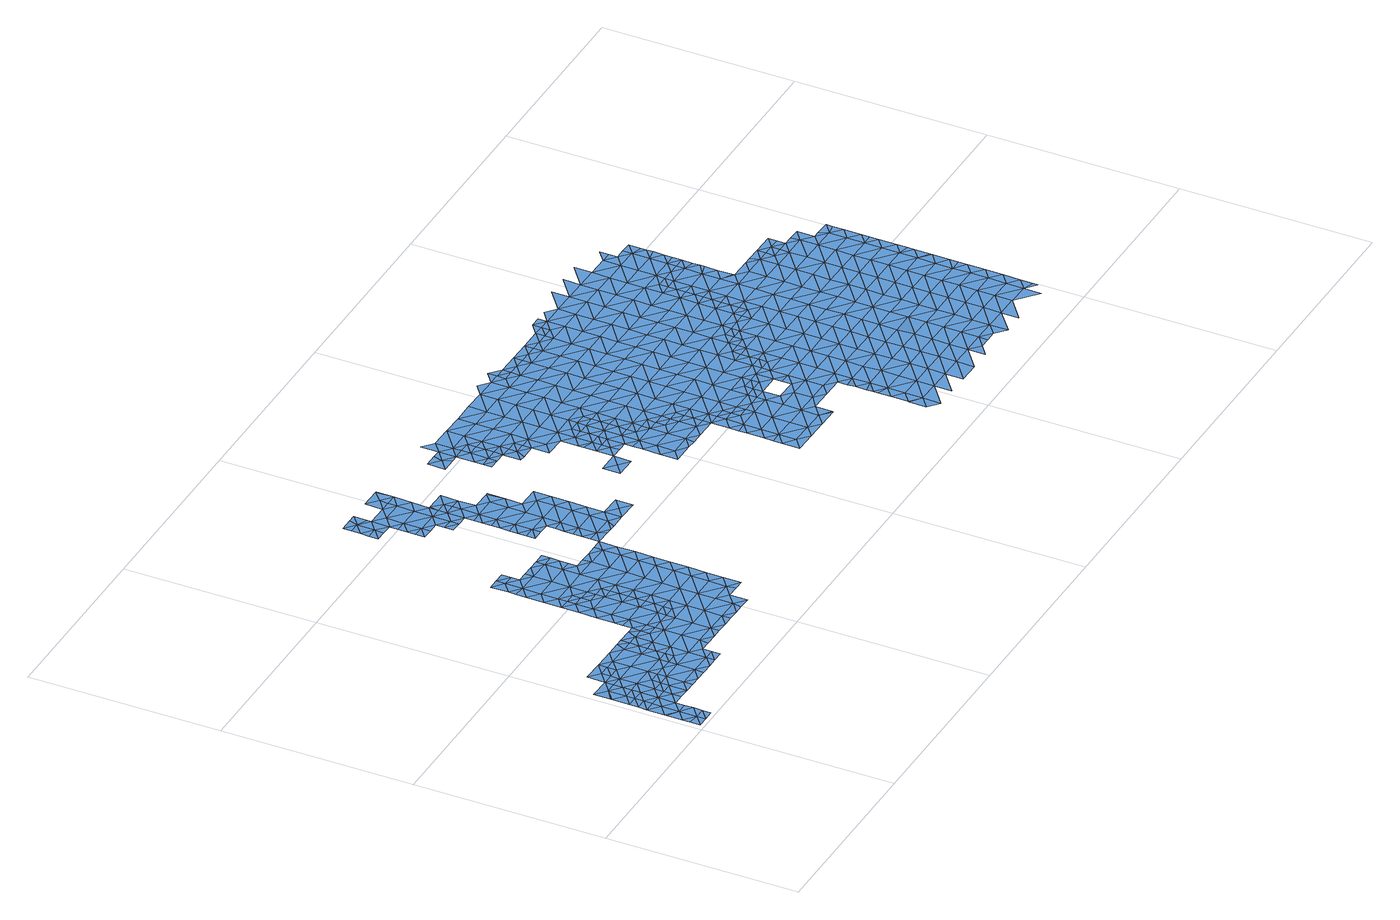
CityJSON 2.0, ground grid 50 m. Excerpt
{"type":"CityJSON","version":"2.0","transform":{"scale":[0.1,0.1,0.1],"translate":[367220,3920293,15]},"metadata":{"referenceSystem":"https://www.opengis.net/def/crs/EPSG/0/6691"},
"CityObjects":{
"waterbody1":{"type":"WaterBody","attributes":{"name":"9","class":"1140","function":"1","WaterBodyRiverFloodingRiskAttribute.description":"5","WaterBodyRiverFloodingRiskAttribute.rankOrg":"1","WaterBodyRiverFloodingRiskAttribute.adminType":"2","WaterBodyRiverFloodingRiskAttribute.scale":"L1"},"geometry":[{"type":"MultiSurface","lod":"1","boundaries":[[[0,1,2]],[[3,1,0]],[[4,2,5]],[[4,6,2]],[[6,7,2]],[[7,0,2]],[[8,0,7]],[[9,3,0]],[[9,0,8]],[[1,10,2]],[[10,5,2]],[[11,3,9]]]}]},
"waterbody2":{"type":"WaterBody","attributes":{"name":"9","class":"1140","function":"1","WaterBodyRiverFloodingRiskAttribute.description":"5","WaterBodyRiverFloodingRiskAttribute.rankOrg":"1","WaterBodyRiverFloodingRiskAttribute.adminType":"2","WaterBodyRiverFloodingRiskAttribute.scale":"L1"},"geometry":[{"type":"MultiSurface","lod":"1","boundaries":[[[12,13,14]],[[13,15,14]],[[14,15,16]],[[14,5,12]],[[16,5,14]],[[17,13,12]]]}]},
"waterbody3":{"type":"WaterBody","attributes":{"name":"9","class":"1140","function":"1","WaterBodyRiverFloodingRiskAttribute.description":"5","WaterBodyRiverFloodingRiskAttribute.rankOrg":"2","WaterBodyRiverFloodingRiskAttribute.adminType":"2","WaterBodyRiverFloodingRiskAttribute.scale":"L1"},"geometry":[{"type":"MultiSurface","lod":"1","boundaries":[[[18,9,8]],[[15,13,19]],[[17,12,20]],[[21,20,1]],[[22,21,11]],[[23,24,25]],[[26,27,19]],[[28,29,30]],[[31,30,29]],[[32,33,28]],[[28,30,32]],[[29,34,31]],[[34,21,22]],[[29,21,34]],[[20,21,29]],[[13,17,19]],[[26,19,17]],[[26,17,20]],[[26,20,29]],[[28,26,29]],[[28,27,26]],[[9,18,35]],[[36,35,18]],[[37,35,36]],[[37,38,35]],[[39,34,22]],[[40,33,32]],[[28,41,27]],[[41,42,27]],[[42,23,27]],[[27,23,25]],[[27,25,19]],[[43,19,25]],[[33,41,28]],[[19,43,15]],[[25,44,43]],[[44,25,24]],[[45,44,24]],[[39,46,47]],[[46,39,22]],[[46,22,38]],[[22,11,38]],[[38,11,35]],[[35,11,9]],[[3,11,21]],[[3,21,1]],[[10,1,20]],[[20,5,10]],[[12,5,20]]]}]},
"waterbody4":{"type":"WaterBody","attributes":{"name":"9","class":"1140","function":"1","WaterBodyRiverFloodingRiskAttribute.description":"5","WaterBodyRiverFloodingRiskAttribute.rankOrg":"1","WaterBodyRiverFloodingRiskAttribute.adminType":"2","WaterBodyRiverFloodingRiskAttribute.scale":"L1"},"geometry":[{"type":"MultiSurface","lod":"1","boundaries":[[[48,49,50]],[[51,52,45]],[[52,53,54]],[[55,56,57]],[[56,58,57]],[[59,58,56]],[[59,60,58]],[[57,58,61]],[[61,62,57]],[[61,63,62]],[[64,63,61]],[[64,65,63]],[[64,66,65]],[[67,66,64]],[[46,38,68]],[[31,39,69]],[[31,34,39]],[[30,31,69]],[[30,69,70]],[[71,70,69]],[[71,72,70]],[[71,73,72]],[[74,73,71]],[[75,76,77]],[[76,47,77]],[[76,69,47]],[[39,47,69]],[[77,47,68]],[[47,46,68]],[[78,77,68]],[[79,80,81]],[[80,82,81]],[[83,81,82]],[[81,83,84]],[[36,84,83]],[[83,38,37]],[[32,30,70]],[[76,71,69]],[[70,72,85]],[[72,73,86]],[[87,74,71]],[[76,87,71]],[[88,89,90]],[[89,88,91]],[[92,93,94]],[[95,96,86]],[[96,97,72]],[[85,72,97]],[[85,97,98]],[[99,85,98]],[[85,40,70]],[[70,40,32]],[[75,87,76]],[[33,40,100]],[[85,100,40]],[[100,85,99]],[[58,100,99]],[[101,100,58]],[[100,101,41]],[[42,41,101]],[[102,103,104]],[[105,106,107]],[[104,105,107]],[[108,109,92]],[[108,92,110]],[[110,92,111]],[[112,110,111]],[[113,112,111]],[[82,78,68]],[[79,81,89]],[[68,38,82]],[[83,82,38]],[[114,81,84]],[[37,36,83]],[[81,114,90]],[[89,81,90]],[[115,89,91]],[[116,79,89]],[[53,52,51]],[[117,118,119]],[[120,121,122]],[[123,120,124]],[[124,125,126]],[[125,127,126]],[[128,129,127]],[[128,130,129]],[[131,132,130]],[[131,133,132]],[[132,134,94]],[[130,132,129]],[[129,132,94]],[[129,94,135]],[[50,136,135]],[[115,116,89]],[[116,115,137]],[[122,119,120]],[[119,122,138]],[[119,138,117]],[[113,139,140]],[[109,48,93]],[[139,113,111]],[[141,142,143]],[[142,144,143]],[[145,146,142]],[[145,147,146]],[[146,147,148]],[[86,96,72]],[[149,123,150]],[[123,151,150]],[[123,124,151]],[[124,126,151]],[[126,135,151]],[[126,129,135]],[[127,129,126]],[[151,135,152]],[[136,152,135]],[[153,152,136]],[[153,154,152]],[[155,154,153]],[[154,156,152]],[[49,157,50]],[[51,24,23]],[[24,51,45]],[[101,51,23]],[[101,60,51]],[[60,53,51]],[[158,55,57]],[[62,158,57]],[[62,63,159]],[[61,99,64]],[[63,65,143]],[[160,65,66]],[[161,162,98]],[[64,98,162]],[[67,64,162]],[[64,99,98]],[[61,58,99]],[[101,58,60]],[[33,100,41]],[[42,101,23]],[[149,104,163]],[[104,149,105]],[[92,109,93]],[[111,92,164]],[[160,165,65]],[[165,143,65]],[[165,166,143]],[[141,143,166]],[[144,63,143]],[[144,142,146]],[[167,146,148]],[[168,169,150]],[[150,169,105]],[[105,169,170]],[[171,172,107]],[[173,107,172]],[[173,102,107]],[[62,102,173]],[[62,159,102]],[[159,174,102]],[[174,159,167]],[[146,167,159]],[[144,146,159]],[[159,63,144]],[[174,167,175]],[[148,175,167]],[[98,97,161]],[[175,176,174]],[[177,103,176]],[[177,163,103]],[[103,163,104]],[[149,150,105]],[[151,156,150]],[[151,152,156]],[[157,136,50]],[[150,156,168]],[[170,106,105]],[[106,171,107]],[[173,172,178]],[[102,104,107]],[[178,158,173]],[[62,173,158]],[[103,102,174]],[[174,176,103]],[[48,50,93]],[[93,50,135]],[[93,135,94]],[[92,94,134]],[[164,92,134]],[[179,164,134]],[[111,164,139]],[[180,179,134]],[[180,134,132]],[[133,180,132]],[[181,133,131]],[[182,127,125]],[[182,125,118]],[[119,118,125]],[[124,119,125]],[[119,124,120]],[[183,121,184]],[[120,184,121]],[[120,123,184]],[[123,149,184]],[[184,149,163]],[[183,184,163]],[[183,163,177]]]}]},
"waterbody5":{"type":"WaterBody","attributes":{"name":"9","class":"1140","function":"1","WaterBodyRiverFloodingRiskAttribute.description":"5","WaterBodyRiverFloodingRiskAttribute.rankOrg":"2","WaterBodyRiverFloodingRiskAttribute.adminType":"2","WaterBodyRiverFloodingRiskAttribute.scale":"L1"},"geometry":[{"type":"MultiSurface","lod":"1","boundaries":[[[185,186,187]],[[188,186,185]],[[186,188,189]],[[190,186,189]],[[186,190,54]],[[191,192,193]],[[188,192,189]],[[192,188,193]],[[193,188,194]],[[193,194,195]],[[193,195,155]],[[196,155,153]],[[186,197,187]],[[154,155,195]],[[156,154,195]],[[59,56,197]],[[158,178,55]],[[59,197,53]],[[187,56,55]],[[197,56,187]],[[197,54,53]],[[60,59,53]],[[170,169,194]],[[170,194,106]],[[157,153,136]],[[171,106,185]],[[171,185,172]],[[168,156,195]],[[193,155,196]],[[169,195,194]],[[188,185,194]],[[197,186,54]],[[194,185,106]],[[168,195,169]],[[157,49,196]],[[178,172,187]],[[55,178,187]],[[193,196,191]],[[49,191,196]],[[172,185,187]],[[153,157,196]]]}]},
"waterbody6":{"type":"WaterBody","attributes":{"name":"9","class":"1140","function":"1","WaterBodyRiverFloodingRiskAttribute.description":"5","WaterBodyRiverFloodingRiskAttribute.rankOrg":"1","WaterBodyRiverFloodingRiskAttribute.adminType":"2","WaterBodyRiverFloodingRiskAttribute.scale":"L1"},"geometry":[{"type":"MultiSurface","lod":"1","boundaries":[[[198,199,200]],[[201,202,203]],[[204,205,206]],[[205,207,206]],[[208,207,205]],[[209,204,206]],[[209,206,210]],[[210,206,211]],[[212,213,214]],[[215,216,217]],[[217,199,218]],[[217,218,219]],[[219,218,214]],[[213,219,214]],[[198,200,220]],[[221,222,223]],[[198,224,199]],[[225,218,224]],[[226,227,228]],[[226,229,227]],[[226,230,229]],[[230,226,212]],[[226,213,212]],[[212,214,231]],[[231,232,212]],[[233,234,235]],[[233,236,234]],[[234,236,229]],[[229,236,237]],[[237,236,238]],[[239,240,237]],[[236,233,238]],[[230,234,229]],[[237,238,239]],[[238,241,239]],[[241,242,239]],[[242,209,239]],[[239,209,240]],[[209,210,240]],[[243,240,210]],[[244,245,246]],[[247,248,219]],[[249,247,219]],[[250,246,245]],[[249,219,213]],[[226,228,213]],[[251,244,246]],[[252,253,228]],[[228,227,252]],[[227,229,237]],[[254,237,240]],[[255,256,257]],[[203,258,259]],[[260,243,261]],[[261,243,210]],[[261,210,211]],[[262,211,263]],[[206,207,257]],[[208,264,207]],[[265,262,263]],[[266,265,263]],[[256,266,263]],[[263,257,256]],[[206,257,263]],[[248,215,217]],[[218,199,224]],[[248,217,219]],[[218,225,214]],[[225,231,214]],[[232,230,212]],[[223,267,221]],[[268,258,223]],[[223,258,203]],[[211,206,263]],[[223,202,267]],[[223,203,202]],[[259,269,203]],[[270,269,264]],[[259,264,269]],[[271,264,208]],[[270,264,271]],[[207,264,259]],[[259,257,207]],[[258,257,259]],[[257,258,255]],[[254,272,237]],[[272,227,237]],[[227,272,273]],[[273,252,227]],[[253,251,228]],[[246,228,251]],[[228,246,213]],[[246,249,213]],[[250,249,246]],[[223,222,268]],[[274,267,202]],[[274,202,275]],[[275,202,276]],[[277,276,202]],[[202,201,277]],[[217,216,278]],[[217,278,199]],[[279,138,278]],[[280,278,138]],[[281,278,280]],[[281,200,278]],[[282,200,281]],[[200,282,220]],[[216,279,278]],[[278,200,199]]]}]},
"waterbody7":{"type":"WaterBody","attributes":{"name":"9","class":"1140","function":"1","WaterBodyRiverFloodingRiskAttribute.description":"5","WaterBodyRiverFloodingRiskAttribute.rankOrg":"2","WaterBodyRiverFloodingRiskAttribute.adminType":"2","WaterBodyRiverFloodingRiskAttribute.scale":"L1"},"geometry":[{"type":"MultiSurface","lod":"1","boundaries":[[[270,271,283]],[[283,271,284]],[[284,271,285]],[[269,283,286]],[[283,269,270]],[[286,283,284]]]}]},
"waterbody8":{"type":"WaterBody","attributes":{"name":"9","class":"1140","function":"1","WaterBodyRiverFloodingRiskAttribute.description":"5","WaterBodyRiverFloodingRiskAttribute.rankOrg":"2","WaterBodyRiverFloodingRiskAttribute.adminType":"2","WaterBodyRiverFloodingRiskAttribute.scale":"L1"},"geometry":[{"type":"MultiSurface","lod":"1","boundaries":[[[287,288,241]],[[289,204,288]],[[289,288,287]],[[242,241,288]],[[204,209,288]],[[242,288,209]],[[205,204,289]]]}]},
"waterbody9":{"type":"WaterBody","attributes":{"name":"9","class":"1140","function":"1","WaterBodyRiverFloodingRiskAttribute.description":"5","WaterBodyRiverFloodingRiskAttribute.rankOrg":"2","WaterBodyRiverFloodingRiskAttribute.adminType":"2","WaterBodyRiverFloodingRiskAttribute.scale":"L1"},"geometry":[{"type":"MultiSurface","lod":"1","boundaries":[[[198,220,290]],[[290,220,291]],[[198,290,292]],[[291,292,290]]]}]},
"waterbody10":{"type":"WaterBody","attributes":{"name":"9","class":"1140","function":"1","WaterBodyRiverFloodingRiskAttribute.description":"5","WaterBodyRiverFloodingRiskAttribute.rankOrg":"1","WaterBodyRiverFloodingRiskAttribute.adminType":"2","WaterBodyRiverFloodingRiskAttribute.scale":"L1"},"geometry":[{"type":"MultiSurface","lod":"1","boundaries":[[[293,294,295]],[[295,296,297]],[[295,297,298]],[[298,299,295]],[[293,295,299]],[[294,296,295]]]}]},
"waterbody11":{"type":"WaterBody","attributes":{"name":"9","class":"1140","function":"1","WaterBodyRiverFloodingRiskAttribute.description":"5","WaterBodyRiverFloodingRiskAttribute.rankOrg":"1","WaterBodyRiverFloodingRiskAttribute.adminType":"2","WaterBodyRiverFloodingRiskAttribute.scale":"L1"},"geometry":[{"type":"MultiSurface","lod":"1","boundaries":[[[300,301,302]],[[303,300,302]],[[304,302,305]],[[303,302,306]],[[306,302,307]],[[306,308,303]],[[304,294,307]],[[304,305,309]],[[301,305,302]],[[307,302,304]],[[309,310,304]],[[304,310,311]],[[311,294,304]]]}]},
"waterbody12":{"type":"WaterBody","attributes":{"name":"9","class":"1140","function":"1","WaterBodyRiverFloodingRiskAttribute.description":"5","WaterBodyRiverFloodingRiskAttribute.rankOrg":"2","WaterBodyRiverFloodingRiskAttribute.adminType":"2","WaterBodyRiverFloodingRiskAttribute.scale":"L1"},"geometry":[{"type":"MultiSurface","lod":"1","boundaries":[[[311,312,294]],[[296,294,312]],[[313,296,314]],[[296,312,314]],[[311,310,312]],[[301,300,315]],[[315,300,316]],[[305,301,315]],[[310,317,312]],[[309,318,310]],[[309,305,318]],[[305,315,318]],[[316,319,315]],[[320,321,322]],[[318,317,310]],[[314,312,323]],[[324,320,322]],[[315,325,318]],[[312,317,323]],[[326,327,319]],[[325,315,319]],[[327,321,320]],[[326,321,327]],[[328,329,330]],[[330,329,331]],[[325,319,327]],[[328,332,329]],[[317,318,333]],[[324,334,320]],[[331,335,324]],[[318,325,333]],[[331,329,335]],[[327,320,334]],[[332,336,329]],[[323,317,337]],[[317,333,337]],[[336,338,329]],[[329,338,335]],[[324,335,334]],[[332,339,336]],[[327,334,340]],[[325,327,341]],[[338,342,335]],[[323,337,343]],[[342,344,335]],[[335,344,334]],[[333,325,341]],[[327,340,341]],[[333,345,337]],[[344,346,334]],[[337,347,343]],[[333,341,345]],[[348,341,340]],[[349,346,344]],[[340,334,350]],[[337,345,347]],[[334,346,350]],[[351,352,353]],[[352,354,355]],[[355,353,352]],[[343,347,356]],[[349,357,346]],[[348,340,350]],[[358,359,360]],[[360,354,358]],[[345,341,361]],[[354,352,358]],[[351,362,352]],[[361,341,348]],[[357,363,346]],[[358,364,359]],[[346,363,350]],[[364,357,365]],[[365,359,364]],[[347,345,366]],[[367,368,369]],[[362,370,352]],[[364,363,357]],[[371,348,350]],[[345,361,366]],[[352,372,358]],[[356,347,373]],[[362,368,374]],[[368,367,374]],[[371,361,348]],[[374,370,362]],[[358,372,364]],[[347,366,373]],[[350,363,375]],[[367,376,374]],[[372,352,370]],[[371,350,375]],[[377,366,361]],[[378,379,380]],[[364,381,363]],[[380,382,378]],[[372,381,364]],[[382,383,378]],[[378,384,379]],[[385,373,366]],[[363,386,375]],[[377,361,371]],[[387,374,376]],[[388,379,384]],[[381,386,363]],[[377,385,366]],[[376,388,384]],[[383,389,378]],[[370,374,387]],[[390,372,370]],[[391,371,375]],[[387,376,384]],[[392,393,394]],[[395,384,378]],[[396,370,387]],[[372,390,381]],[[375,386,397]],[[398,373,399]],[[373,385,399]],[[389,393,400]],[[393,392,400]],[[378,389,401]],[[391,375,397]],[[377,371,391]],[[402,385,377]],[[370,396,390]],[[381,403,386]],[[389,400,401]],[[392,404,400]],[[395,378,401]],[[387,384,395]],[[385,405,399]],[[403,381,390]],[[386,406,397]],[[377,391,402]],[[405,407,399]],[[396,387,408]],[[404,409,400]],[[407,410,399]],[[400,409,401]],[[408,387,395]],[[385,411,405]],[[412,390,396]],[[406,386,403]],[[413,391,397]],[[385,402,411]],[[414,395,401]],[[415,403,390]],[[396,408,416]],[[397,406,417]],[[418,405,411]],[[409,404,419]],[[412,396,416]],[[412,415,390]],[[415,406,403]],[[413,397,417]],[[420,401,409]],[[402,391,413]],[[395,421,408]],[[422,418,411]],[[419,423,409]],[[424,417,406]],[[401,420,414]],[[411,402,425]],[[402,413,425]],[[423,419,426]],[[423,427,409]],[[421,395,414]],[[416,408,421]],[[420,409,427]],[[411,428,422]],[[424,406,415]],[[428,411,425]],[[421,429,416]],[[424,430,417]],[[412,416,429]],[[431,415,412]],[[413,432,425]],[[413,417,432]],[[433,422,428]],[[414,420,434]],[[420,427,434]],[[435,431,412]],[[431,424,415]],[[435,412,429]],[[436,434,427]],[[417,430,432]],[[434,437,414]],[[425,438,428]],[[414,439,421]],[[440,430,424]],[[433,428,441]],[[438,425,432]],[[436,442,434]],[[439,414,437]],[[429,421,439]],[[428,443,441]],[[440,424,431]],[[443,428,438]],[[440,444,430]],[[435,429,445]],[[442,446,434]],[[434,446,437]],[[445,429,439]],[[447,431,435]],[[432,430,448]],[[449,441,443]],[[447,440,431]],[[438,432,448]],[[450,435,445]],[[430,444,448]],[[438,451,443]],[[437,452,439]],[[448,451,438]],[[446,442,453]],[[447,435,450]],[[454,444,440]],[[455,437,446]],[[456,445,439]],[[449,443,457]],[[452,437,455]],[[453,458,446]],[[459,458,453]],[[454,440,447]],[[460,443,451]],[[457,443,460]],[[454,461,444]],[[458,462,446]],[[456,439,452]],[[450,445,456]],[[463,451,448]],[[455,446,462]],[[464,447,450]],[[462,465,455]],[[448,444,463]],[[466,457,460]],[[465,467,455]],[[452,455,467]],[[468,450,456]],[[444,461,463]],[[451,469,460]],[[460,470,466]],[[464,450,468]],[[454,447,464]],[[471,461,454]],[[472,456,452]],[[473,451,463]],[[469,470,460]],[[452,467,474]],[[469,451,473]],[[471,454,464]],[[475,474,467]],[[471,476,461]],[[461,477,463]],[[472,452,474]],[[468,456,472]],[[478,464,468]],[[463,477,473]],[[469,479,470]],[[480,470,479]],[[475,481,474]],[[482,478,468]],[[478,471,464]],[[483,480,479]],[[482,468,472]],[[461,476,477]],[[484,469,473]],[[481,485,474]],[[477,486,473]],[[487,483,479]],[[485,488,474]],[[474,488,472]],[[489,476,471]],[[486,484,473]],[[484,479,469]],[[488,490,472]],[[472,490,482]],[[489,471,478]],[[489,491,476]],[[492,493,479]],[[476,494,477]],[[495,478,482]],[[492,479,484]],[[490,488,496]],[[486,477,494]],[[497,482,490]],[[478,495,489]],[[476,491,494]],[[498,484,486]],[[496,499,490]],[[500,491,489]],[[482,497,495]],[[486,494,501]],[[492,484,498]],[[500,489,495]],[[502,494,491]],[[486,501,498]],[[500,503,491]],[[498,504,492]],[[505,506,490]],[[490,499,505]],[[502,501,494]],[[497,490,506]],[[499,507,505]],[[506,508,497]],[[502,491,503]],[[509,492,504]],[[510,498,501]],[[495,497,508]],[[507,511,505]],[[508,512,495]],[[513,501,502]],[[500,495,512]],[[514,506,505]],[[515,514,505]],[[515,505,511]],[[503,500,512]],[[510,501,513]],[[504,498,510]],[[503,516,502]],[[517,518,506]],[[517,506,514]],[[519,516,503]],[[508,506,518]],[[519,503,512]],[[502,516,513]],[[520,512,508]],[[504,510,521]],[[522,520,508]],[[522,508,518]],[[523,504,521]],[[524,510,513]],[[516,525,513]],[[526,527,512]],[[512,527,519]],[[526,512,520]],[[525,524,513]],[[528,529,519]],[[528,519,527]],[[521,510,524]],[[516,519,529]],[[530,521,524]],[[525,516,531]],[[532,521,530]],[[516,529,531]],[[531,529,533]],[[524,534,530]],[[525,531,535]],[[524,525,534]],[[533,536,531]],[[525,535,534]],[[534,537,530]],[[531,538,535]],[[531,536,539]],[[539,536,540]],[[534,541,537]],[[531,539,538]],[[534,535,542]],[[543,544,537]],[[542,535,538]],[[534,542,541]],[[537,541,543]],[[539,540,545]],[[545,546,539]],[[539,547,538]],[[547,539,546]],[[548,541,542]],[[547,549,538]],[[542,538,550]],[[538,549,550]],[[542,551,548]],[[552,551,542]],[[552,542,550]]]}]},
"waterbody13":{"type":"WaterBody","attributes":{"name":"9","class":"1140","function":"1","WaterBodyRiverFloodingRiskAttribute.description":"5","WaterBodyRiverFloodingRiskAttribute.rankOrg":"1","WaterBodyRiverFloodingRiskAttribute.adminType":"2","WaterBodyRiverFloodingRiskAttribute.scale":"L1"},"geometry":[{"type":"MultiSurface","lod":"1","boundaries":[[[553,554,555]],[[554,556,555]],[[556,554,557]],[[553,557,554]]]}]},
"waterbody14":{"type":"WaterBody","attributes":{"name":"9","class":"1140","function":"1","WaterBodyRiverFloodingRiskAttribute.description":"5","WaterBodyRiverFloodingRiskAttribute.rankOrg":"1","WaterBodyRiverFloodingRiskAttribute.adminType":"2","WaterBodyRiverFloodingRiskAttribute.scale":"L1"},"geometry":[{"type":"MultiSurface","lod":"1","boundaries":[[[558,559,560]],[[558,321,559]],[[321,326,559]],[[300,560,559]],[[326,319,559]],[[559,319,316]],[[316,300,559]]]}]},
"waterbody15":{"type":"WaterBody","attributes":{"name":"9","class":"1140","function":"1","WaterBodyRiverFloodingRiskAttribute.description":"5","WaterBodyRiverFloodingRiskAttribute.rankOrg":"1","WaterBodyRiverFloodingRiskAttribute.adminType":"2","WaterBodyRiverFloodingRiskAttribute.scale":"L1"},"geometry":[{"type":"MultiSurface","lod":"1","boundaries":[[[561,354,360]],[[360,359,561]],[[359,365,562]],[[365,349,562]],[[365,357,349]],[[349,342,562]],[[342,349,344]],[[342,338,562]],[[561,562,338]],[[336,561,338]],[[336,339,561]],[[359,562,561]],[[339,563,561]],[[564,563,339]],[[565,566,564]],[[380,379,567]],[[379,568,567]],[[569,567,568]],[[556,570,571]],[[556,571,328]],[[332,328,571]],[[379,388,568]],[[571,570,564]],[[565,572,566]],[[573,574,572]],[[368,362,575]],[[388,367,568]],[[574,573,576]],[[577,574,576]],[[569,574,577]],[[574,569,566]],[[569,575,566]],[[369,575,569]],[[367,369,568]],[[332,571,339]],[[376,367,388]],[[380,567,382]],[[382,567,578]],[[578,567,577]],[[579,578,577]],[[576,580,577]],[[354,561,563]],[[351,575,362]],[[351,353,575]],[[568,369,569]],[[353,566,575]],[[563,566,353]],[[567,569,577]],[[572,574,566]],[[564,566,563]],[[571,564,339]],[[353,355,563]],[[355,354,563]],[[573,581,576]],[[581,580,576]],[[579,577,580]],[[369,368,575]]]}]},
"waterbody16":{"type":"WaterBody","attributes":{"name":"9","class":"1140","function":"1","WaterBodyRiverFloodingRiskAttribute.description":"5","WaterBodyRiverFloodingRiskAttribute.rankOrg":"1","WaterBodyRiverFloodingRiskAttribute.adminType":"2","WaterBodyRiverFloodingRiskAttribute.scale":"L1"},"geometry":[{"type":"MultiSurface","lod":"1","boundaries":[[[582,583,584]],[[582,585,586]],[[583,587,584]],[[582,584,585]],[[588,586,585]],[[588,589,590]],[[588,585,589]],[[587,591,584]],[[592,593,594]],[[592,590,593]],[[590,589,593]],[[585,584,591]],[[594,595,382]],[[585,596,589]],[[594,593,595]],[[587,597,591]],[[585,591,598]],[[589,599,593]],[[383,382,595]],[[394,595,593]],[[585,598,596]],[[599,394,593]],[[393,383,595]],[[599,589,596]],[[595,394,393]],[[383,393,389]],[[591,597,600]],[[598,601,596]],[[598,591,601]],[[392,394,599]],[[601,591,600]],[[601,602,596]],[[596,603,599]],[[599,404,392]],[[600,597,604]],[[605,600,604]],[[600,606,601]],[[596,602,603]],[[600,605,606]],[[404,599,603]],[[606,607,601]],[[419,404,603]],[[602,608,603]],[[602,601,609]],[[426,419,603]],[[608,426,603]],[[602,609,608]],[[601,607,609]],[[606,610,607]],[[609,611,608]],[[612,613,614]],[[615,612,614]],[[613,612,616]],[[423,426,617]],[[618,617,426]],[[612,619,616]],[[607,610,620]],[[427,423,436]],[[616,619,621]],[[436,423,617]],[[609,607,622]],[[622,607,620]],[[609,622,611]],[[619,623,621]],[[621,623,624]],[[610,625,620]],[[617,442,436]],[[626,624,623]],[[626,627,628]],[[623,627,626]],[[611,629,630]],[[442,617,618]],[[612,615,631]],[[612,632,619]],[[628,627,633]],[[630,629,618]],[[632,623,619]],[[611,622,629]],[[633,634,635]],[[636,618,629]],[[625,635,634]],[[633,627,634]],[[442,618,636]],[[632,612,631]],[[622,620,637]],[[620,625,637]],[[632,638,623]],[[623,639,627]],[[622,640,629]],[[453,442,636]],[[637,625,634]],[[641,631,642]],[[627,643,634]],[[622,637,644]],[[639,623,638]],[[639,643,627]],[[636,629,640]],[[645,632,631]],[[453,636,459]],[[622,644,640]],[[646,459,636]],[[634,647,637]],[[640,646,636]],[[641,645,631]],[[643,647,634]],[[648,638,632]],[[637,649,644]],[[645,648,632]],[[648,639,638]],[[647,649,637]],[[646,650,459]],[[644,651,640]],[[458,459,650]],[[462,458,650]],[[650,652,462]],[[648,653,639]],[[639,654,643]],[[652,467,465]],[[640,655,646]],[[465,462,652]],[[643,654,647]],[[644,649,651]],[[641,656,657]],[[646,655,650]],[[641,658,645]],[[475,467,652]],[[656,659,657]],[[639,653,654]],[[640,651,655]],[[645,660,648]],[[654,661,647]],[[655,662,650]],[[650,663,652]],[[652,481,475]],[[641,657,658]],[[648,664,653]],[[649,647,665]],[[663,481,652]],[[651,649,665]],[[666,657,659]],[[645,658,660]],[[647,661,665]],[[650,662,663]],[[667,668,651]],[[668,662,655]],[[648,660,664]],[[663,669,481]],[[654,653,670]],[[651,665,667]],[[655,651,668]],[[485,481,669]],[[485,496,488]],[[666,671,657]],[[653,664,670]],[[658,657,671]],[[661,654,672]],[[496,485,669]],[[662,673,663]],[[671,674,658]],[[654,670,672]],[[675,662,668]],[[660,658,674]],[[665,661,676]],[[677,678,666]],[[674,679,660]],[[673,662,675]],[[669,663,673]],[[661,672,676]],[[496,669,499]],[[664,660,679]],[[664,680,670]],[[667,665,681]],[[678,682,666]],[[681,665,676]],[[669,683,499]],[[666,684,671]],[[670,685,672]],[[668,667,686]],[[669,673,683]],[[680,664,679]],[[686,667,681]],[[687,682,678]],[[671,688,674]],[[672,689,676]],[[675,668,690]],[[675,691,673]],[[507,499,683]],[[685,670,680]],[[666,682,684]],[[668,686,690]],[[674,692,679]],[[676,693,681]],[[673,694,683]],[[511,507,683]],[[687,695,682]],[[689,672,685]],[[671,684,688]],[[675,690,691]],[[679,696,680]],[[695,697,682]],[[693,676,689]],[[686,681,693]],[[682,697,684]],[[694,673,691]],[[674,688,692]],[[680,696,685]],[[511,683,694]],[[693,698,686]],[[686,699,690]],[[699,691,690]],[[684,700,688]],[[679,692,696]],[[701,514,515]],[[695,702,697]],[[701,511,694]],[[515,511,701]],[[699,686,698]],[[688,703,692]],[[689,704,693]],[[684,697,700]],[[705,694,691]],[[685,696,706]],[[689,685,704]],[[707,514,701]],[[517,514,707]],[[708,697,702]],[[518,517,707]],[[709,705,691]],[[692,710,696]],[[685,706,704]],[[693,711,698]],[[688,700,703]],[[694,705,701]],[[691,699,709]],[[712,520,522]],[[712,518,707]],[[522,518,712]],[[696,713,706]],[[698,714,699]],[[692,703,710]],[[693,704,711]],[[701,715,707]],[[526,716,527]],[[708,717,697]],[[716,520,712]],[[526,520,716]],[[706,718,704]],[[700,697,717]],[[699,719,709]],[[720,701,705]],[[696,710,713]],[[698,711,714]],[[714,719,699]],[[717,721,700]],[[722,527,716]],[[528,527,722]],[[723,705,709]],[[715,701,720]],[[712,707,715]],[[703,700,721]],[[529,528,533]],[[706,713,718]],[[719,723,709]],[[533,528,722]],[[712,724,716]],[[721,725,703]],[[726,720,705]],[[727,728,708]],[[710,703,725]],[[704,718,729]],[[711,704,730]],[[716,724,722]],[[712,715,731]],[[725,732,710]],[[724,712,731]],[[704,729,730]],[[714,733,719]],[[708,734,717]],[[726,705,723]],[[713,710,732]],[[533,722,536]],[[720,735,715]],[[714,711,733]],[[726,735,720]],[[728,734,708]],[[732,736,713]],[[711,730,733]],[[717,737,721]],[[718,713,736]],[[731,715,738]],[[536,722,739]],[[722,724,739]],[[734,737,717]],[[740,724,731]],[[736,741,718]],[[742,740,731]],[[742,731,738]],[[721,743,725]],[[729,718,741]],[[719,733,744]],[[738,715,745]],[[723,719,746]],[[715,735,745]],[[540,536,739]],[[737,743,721]],[[741,747,729]],[[724,748,739]],[[749,724,740]],[[719,744,746]],[[725,750,732]],[[730,729,747]],[[726,723,751]],[[545,540,739]],[[752,734,728]],[[724,749,748]],[[748,753,739]],[[743,750,725]],[[747,754,730]],[[751,723,746]],[[755,738,745]],[[732,756,736]],[[733,730,754]],[[545,739,753]],[[735,726,757]],[[758,737,734]],[[750,756,732]],[[754,759,733]],[[728,760,752]],[[726,751,757]],[[736,761,741]],[[744,733,759]],[[745,735,762]],[[763,743,737]],[[756,761,736]],[[759,764,744]],[[745,762,755]],[[734,752,758]],[[735,757,762]],[[741,765,747]],[[746,744,764]],[[766,750,743]],[[761,765,741]],[[763,737,758]],[[751,746,764]],[[762,767,755]],[[763,766,743]],[[768,758,752]],[[747,769,754]],[[770,768,752]],[[770,752,771]],[[772,762,757]],[[773,756,750]],[[765,769,747]],[[766,773,750]],[[774,763,758]],[[775,767,762]],[[776,772,757]],[[754,777,759]],[[768,774,758]],[[751,764,778]],[[757,751,776]],[[772,779,762]],[[780,761,756]],[[769,777,754]],[[779,775,762]],[[751,778,776]],[[773,780,756]],[[781,766,763]],[[759,782,764]],[[781,763,774]],[[780,783,761]],[[784,773,766]],[[764,785,778]],[[781,784,766]],[[786,772,776]],[[765,761,783]],[[782,759,777]],[[783,787,765]],[[778,788,776]],[[789,786,776]],[[790,791,773]],[[790,773,784]],[[769,765,787]],[[785,764,782]],[[780,773,791]],[[787,792,769]],[[793,783,780]],[[791,793,780]],[[777,769,792]],[[794,782,777]],[[776,788,789]],[[778,785,788]],[[795,787,783]],[[796,783,793]],[[795,783,796]],[[782,797,785]],[[777,792,794]],[[794,797,782]],[[798,789,788]],[[799,792,787]],[[800,787,795]],[[785,801,788]],[[799,787,800]],[[797,802,785]],[[799,803,792]],[[801,804,788]],[[785,802,801]],[[798,788,804]],[[794,792,803]],[[805,794,803]],[[797,794,806]],[[801,802,807]],[[806,794,805]],[[802,797,808]],[[809,807,802]],[[797,806,808]],[[810,809,802]],[[810,802,808]]]}]},
"waterbody17":{"type":"WaterBody","attributes":{"name":"9","class":"1140","function":"1","WaterBodyRiverFloodingRiskAttribute.description":"5","WaterBodyRiverFloodingRiskAttribute.rankOrg":"1","WaterBodyRiverFloodingRiskAttribute.adminType":"2","WaterBodyRiverFloodingRiskAttribute.scale":"L1"},"geometry":[{"type":"MultiSurface","lod":"1","boundaries":[[[405,418,407]],[[410,407,811]],[[407,418,811]],[[418,422,811]],[[812,811,422]],[[422,433,812]],[[433,441,812]],[[812,441,813]],[[441,449,813]],[[449,457,813]],[[813,457,814]],[[814,457,466]],[[466,480,814]],[[470,480,466]],[[480,483,814]]]}]},
"waterbody18":{"type":"WaterBody","attributes":{"name":"9","class":"1140","function":"1","WaterBodyRiverFloodingRiskAttribute.description":"5","WaterBodyRiverFloodingRiskAttribute.rankOrg":"2","WaterBodyRiverFloodingRiskAttribute.adminType":"2","WaterBodyRiverFloodingRiskAttribute.scale":"L1"},"geometry":[{"type":"MultiSurface","lod":"1","boundaries":[[[815,779,772]],[[786,815,772]],[[786,789,815]],[[816,775,815]],[[779,815,775]],[[789,817,815]],[[817,816,815]]]}]}
},
"vertices":[
[39,215,11],[67,238,11],[39,261,11],[67,214,11],[11,285,11],[68,284,11],[11,242,11],[11,238,11],[10,192,11],[38,192,11],[68,261,11],[67,191,11],
[97,283,11],[125,306,11],[97,307,11],[126,329,11],[69,330,11],[125,283,11],
[10,169,11],[154,306,11],[96,260,11],[96,214,11],[95,168,11],[238,281,11],[239,304,11],[210,305,11],[153,259,11],[210,259,11],[209,212,11],[152,213,11],[180,190,11],[152,190,11],[209,189,11],[237,212,11],[124,191,11],[38,169,11],[9,146,11],[38,146,11],[66,145,11],[123,167,11],[237,189,11],[238,235,11],[238,258,11],[182,328,11],[220,328,11],[239,328,11],[94,145,11],[123,144,11],
[299,558,12],[299,512,12],[327,534,12],[267,304,11],[280,327,11],[296,304,11],[296,327,12],[380,279,11],[352,280,11],[380,256,11],[323,257,11],[324,280,11],[295,280,11],[379,210,11],[437,255,11],[436,209,11],[379,164,11],[435,163,11],[407,140,11],[378,141,11],[94,122,11],[152,167,11],[208,166,11],[208,120,11],[264,119,11],[236,96,11],[207,97,11],[151,98,11],[151,121,11],[122,98,11],[94,99,11],[65,53,11],[65,76,11],[37,76,11],[65,99,11],[37,122,11],[9,100,11],[265,165,11],[264,96,11],[179,97,11],[8,34,11],[36,30,11],[8,54,11],[7,7,11],[329,627,12],[328,580,12],[385,580,12],[292,96,11],[293,119,11],[293,142,11],[322,164,11],[323,211,11],[266,212,11],[266,258,11],[494,301,11],[552,346,12],[495,347,12],[439,394,12],[410,371,12],[438,348,12],[300,630,12],[300,604,12],[301,650,12],[329,673,12],[301,696,12],[330,696,12],[9,95,11],[36,7,11],[64,30,11],[555,554,12],[526,554,12],[554,531,12],[554,485,12],[582,461,12],[582,507,12],[496,439,12],[497,485,12],[498,532,12],[441,533,12],[470,555,12],[470,578,12],[441,579,12],[470,601,12],[471,625,12],[442,625,12],[442,648,12],[385,626,12],[384,533,12],[355,511,12],[64,7,11],[583,554,12],[358,672,12],[358,696,12],[520,138,11],[521,185,11],[492,162,11],[493,208,11],[554,184,11],[549,207,11],[578,184,11],[578,230,11],[495,393,12],[439,440,12],[440,486,12],[383,487,12],[355,488,12],[383,464,12],[355,464,12],[411,464,12],[327,511,12],[409,279,11],[493,254,11],[436,140,11],[321,141,11],[350,141,11],[552,392,12],[357,649,12],[463,139,11],[487,139,11],[550,254,11],[411,441,12],[411,417,12],[410,394,12],[410,348,12],[409,325,12],[437,301,11],[551,300,11],[579,276,11],[580,322,12],[580,369,12],[409,302,11],[386,649,12],[414,648,12],[471,648,12],[498,555,12],[581,415,12],[553,438,12],
[381,349,12],[325,349,12],[381,302,11],[325,396,12],[297,373,12],[296,351,12],[298,465,12],[297,419,12],[326,442,12],[382,395,12],[383,441,12],[327,488,12],[324,303,11],
[697,598,12],[669,622,12],[668,575,12],[420,1076,13],[392,1088,13],[420,1064,13],[532,947,12],[532,970,12],[504,948,12],[504,994,12],[533,1017,12],[532,924,12],[503,901,12],[475,925,12],[671,760,12],[614,715,12],[671,714,12],[584,623,12],[584,600,12],[612,622,12],[670,668,12],[613,669,12],[696,552,12],[363,1042,13],[363,1019,12],[392,1042,13],[698,644,12],[699,691,12],[614,761,12],[558,808,12],[558,762,12],[615,807,12],[643,784,12],[699,737,12],[700,783,12],[641,876,12],[644,830,12],[645,876,12],[616,854,12],[559,854,12],[588,877,12],[560,901,12],[531,878,12],[588,923,12],[560,924,12],[503,878,12],[529,716,12],[528,693,12],[557,716,12],[585,669,12],[584,646,12],[585,692,12],[557,693,12],[529,739,12],[530,785,12],[529,762,12],[531,855,12],[419,995,12],[419,972,12],[448,995,12],[420,1018,12],[448,1041,13],[474,879,12],[475,902,12],[447,925,12],[447,948,12],[505,1040,13],[418,926,12],[419,949,12],[364,1065,13],[391,1019,12],[477,1064,13],[505,1063,13],[534,1063,13],[530,832,12],[530,809,12],[364,1088,13],[364,1111,13],[400,1111,13],[421,1111,13],[612,576,12],[583,577,12],[622,553,12],[640,553,12],[654,552,12],
[506,1086,13],[532,1109,13],[534,1109,13],[478,1110,13],
[589,969,12],[560,947,12],[536,970,12],
[725,575,12],[753,551,12],[754,597,12],
[741,1013,3],[760,1013,3],[732,1037,3],[761,1059,3],[739,1060,3],[704,1060,3],[703,1014,3],
[815,920,3],[816,943,4],[787,943,4],[786,920,4],[788,990,4],[816,966,4],[759,943,4],[759,967,4],[759,921,4],[816,989,4],[817,1012,4],[788,1013,4],
[789,1036,3],[761,1106,3],[789,1082,3],[844,943,3],[844,919,3],[846,1035,3],[845,989,3],[872,919,3],[900,849,3],[872,873,3],[871,827,3],[846,1081,3],[928,826,3],[901,942,3],[872,896,3],[900,896,3],[926,733,3],[955,756,3],[927,765,3],[927,780,3],[955,733,3],[902,988,3],[956,848,3],[956,802,3],[983,756,3],[902,1034,3],[984,779,3],[983,733,3],[957,895,3],[958,941,3],[984,802,3],[903,1080,3],[984,825,3],[958,987,3],[1013,848,3],[959,1033,3],[1014,940,3],[1013,825,3],[1014,894,3],[1067,685,3],[1068,708,3],[1039,685,3],[1040,732,3],[1039,709,3],[960,1080,3],[1041,824,3],[1068,754,3],[1040,778,3],[1040,755,3],[1015,986,3],[1096,685,3],[1070,847,3],[1069,801,3],[1041,801,3],[1016,1033,3],[1123,638,3],[1095,662,3],[1095,638,3],[1124,707,3],[1071,939,3],[1125,754,3],[1016,1079,3],[1124,661,3],[1070,893,3],[1152,638,3],[1072,985,3],[1179,568,3],[1151,591,3],[1151,568,3],[1126,800,3],[1150,545,3],[1179,545,3],[1180,614,3],[1073,1032,3],[1127,846,3],[1181,660,3],[1151,614,3],[1207,544,3],[1182,753,3],[1128,938,3],[1235,498,3],[1207,521,3],[1207,498,3],[1237,613,3],[1181,706,3],[1127,892,3],[1045,1101,3],[1073,1078,3],[1235,521,3],[1236,567,3],[1129,985,3],[1183,799,3],[1263,497,3],[1101,1054,3],[1183,845,3],[1102,1077,3],[1237,659,3],[1292,520,3],[1102,1101,3],[1129,1031,3],[1239,752,3],[1185,938,3],[1293,612,3],[1239,798,3],[1238,706,3],[1184,891,3],[1130,1054,3],[1292,497,3],[1293,566,3],[1294,659,3],[1158,1054,3],[1320,520,3],[1240,844,3],[1185,984,3],[1320,496,3],[1321,543,3],[1186,1030,3],[1295,705,3],[1241,891,3],[1296,797,3],[1241,937,3],[1186,1053,3],[1349,565,3],[1295,751,3],[1349,542,3],[1350,612,3],[1242,983,3],[1351,658,3],[1297,843,3],[1215,1053,3],[1377,542,3],[1243,1029,3],[1297,890,3],[1351,704,3],[1406,564,3],[1353,796,3],[1298,936,3],[1243,1052,3],[1352,750,3],[1299,982,3],[1408,657,3],[1406,541,3],[1354,843,3],[1407,611,3],[1408,703,3],[1271,1052,3],[1435,564,3],[1434,541,3],[1300,1028,3],[1354,889,3],[1435,587,3],[1355,935,3],[1410,796,3],[1435,610,3],[1300,1051,3],[1436,633,3],[1409,749,3],[1356,1027,3],[1328,1051,3],[1410,842,3],[1465,702,3],[1356,981,3],[1464,656,3],[1464,633,3],[1411,888,3],[1412,934,3],[1466,795,3],[1357,1074,3],[1329,1074,3],[1492,633,3],[1466,749,3],[1329,1097,3],[1413,1027,3],[1493,656,3],[1412,980,3],[1357,1097,3],[1493,679,3],[1467,841,3],[1522,701,3],[1468,887,3],[1414,1073,3],[1386,1096,3],[1468,933,3],[1523,794,3],[1521,678,3],[1522,748,3],[1470,1026,3],[1550,678,3],[1524,840,3],[1469,980,3],[1525,933,3],[1524,886,3],[1470,1072,3],[1578,701,3],[1579,747,3],[1578,678,3],[1580,793,3],[1471,1118,3],[1526,1025,3],[1606,677,3],[1581,839,3],[1526,979,3],[1607,723,3],[1607,700,3],[1582,932,3],[1608,746,3],[1608,770,3],[1581,885,3],[1609,816,3],[1527,1071,3],[1608,793,3],[1528,1117,3],[1583,1024,3],[1583,978,3],[1609,839,3],[1609,862,3],[1610,885,3],[1610,908,3],[1584,1070,3],[1639,931,3],[1585,1117,3],[1638,908,3],[1640,1023,3],[1639,977,3],[1667,907,3],[1641,1069,3],[1696,976,3],[1695,930,3],[1695,907,3],[1669,1046,3],[1697,1022,3],[1669,1069,3],[1669,1092,3],[1723,906,3],[1724,930,3],[1724,953,3],[1697,1046,3],[1725,981,3],[1725,999,3],[1725,1045,3],[1725,1013,3],
[868,642,3],[897,664,3],[869,688,3],[926,687,3],[925,641,3],
[831,873,3],[843,896,3],[815,874,3],
[1012,755,3],[1012,801,3],[1011,709,3],[982,686,3],[982,665,3],[1010,663,3],[1122,569,3],[1123,615,3],[1066,616,3],[957,687,3],[954,710,3],[982,640,3],[981,594,3],[1010,617,3],[1067,662,3],[1009,570,3],[1066,570,3],[1094,546,3],[1062,546,3],[1037,547,3],[980,548,3],
[1148,360,3],[1147,314,3],[1176,337,3],[1176,383,3],[1148,382,3],[1204,313,3],[1148,407,3],[1177,429,3],[1149,453,3],[1233,336,3],[1149,473,3],[1178,475,3],[1150,499,3],[1179,522,3],[1234,428,3],[1261,312,3],[1233,382,3],[1235,475,3],[1289,335,3],[1290,381,4],[1291,428,4],[1291,474,3],[1317,312,3],[1317,314,3],[1318,358,4],[1347,380,4],[1319,450,4],[1347,427,4],[1375,357,4],[1376,449,4],[1457,148,6],[1429,170,6],[1428,125,6],[1456,101,6],[1429,171,6],[1349,519,3],[1377,496,3],[1457,194,6],[1403,380,4],[1429,217,6],[1404,426,4],[1458,240,6],[1430,251,6],[1431,356,4],[1430,264,6],[1459,286,6],[1430,281,5],[1405,472,3],[1376,473,4],[1514,147,6],[1514,193,6],[1431,310,5],[1460,333,4],[1431,330,4],[1405,518,3],[1460,379,4],[1515,239,6],[1516,286,6],[1462,471,4],[1570,146,6],[1513,101,6],[1516,332,4],[1461,425,4],[1571,192,6],[1462,517,4],[1517,378,4],[1572,238,6],[1518,424,4],[1463,564,3],[1518,470,4],[1464,610,3],[1572,285,6],[1573,331,4],[1519,517,4],[1570,100,6],[1627,145,6],[1628,191,6],[1626,99,6],[1628,238,6],[1574,377,4],[1520,563,3],[1520,609,3],[1629,284,6],[1574,423,4],[1684,144,6],[1575,470,4],[1576,516,4],[1521,655,3],[1630,330,4],[1684,191,6],[1630,376,4],[1577,608,3],[1685,237,6],[1576,562,3],[1631,422,4],[1683,98,6],[1712,121,6],[1686,283,6],[1686,329,4],[1632,469,4],[1741,144,6],[1578,654,3],[1741,190,6],[1687,375,4],[1632,515,4],[1740,120,6],[1742,236,6],[1688,422,4],[1633,561,3],[1634,607,3],[1743,282,6],[1689,468,4],[1635,654,3],[1769,120,6],[1743,328,5],[1797,143,6],[1689,514,4],[1690,560,3],[1798,189,6],[1635,700,3],[1797,96,6],[1799,235,6],[1745,421,5],[1691,653,3],[1744,375,5],[1636,746,3],[1854,142,6],[1691,607,3],[1799,281,6],[1745,467,5],[1637,792,3],[1800,328,5],[1746,513,5],[1693,745,3],[1637,838,3],[1855,188,6],[1801,374,5],[1747,559,4],[1692,699,3],[1855,234,6],[1638,885,3],[1747,606,4],[1694,838,3],[1856,280,6],[1748,652,4],[1853,96,6],[1911,141,6],[1801,420,5],[1802,466,5],[1693,791,3],[1857,327,5],[1803,512,5],[1911,187,6],[1749,698,4],[1857,373,5],[1912,233,6],[1721,768,4],[1695,884,3],[1722,814,3],[1858,419,5],[1721,772,4],[1913,280,6],[1803,559,4],[1749,744,4],[1804,605,4],[1859,465,5],[1723,860,3],[1723,847,3],[1913,326,5],[1805,651,4],[1967,140,6],[1723,877,3],[1859,512,5],[1778,767,4],[1914,372,5],[1805,697,4],[1968,186,6],[1860,558,4],[1967,94,6],[1915,418,5],[1806,743,4],[1969,233,6],[1861,604,4],[1916,465,5],[1970,279,6],[1797,767,4],[1996,163,6],[1916,511,5],[1996,130,6],[1996,117,6],[1834,720,4],[1970,325,5],[1997,209,6],[1835,766,4],[1862,696,4],[1917,557,4],[1862,650,4],[1835,743,4],[1971,371,5],[1998,255,6],[1918,603,4],[1972,417,5],[1998,302,6],[1918,649,4],[1863,720,4],[1972,464,5],[1919,696,4],[1891,719,4],[1999,326,5],[1999,348,5],[1973,510,5],[2000,394,5],[1974,556,4],[2000,440,5],[2000,399,5],[1974,602,4],[1916,719,4],[2001,486,5],[2001,457,5],[1947,672,4],[1975,649,4],[2002,533,4],[1948,718,4],[2002,556,4],[2002,579,4],[1965,672,4],[2003,625,4],[2004,671,4],[2003,654,4],
[1130,1077,3],[1187,1076,3],[1243,1075,3],[1300,1075,3],
[1863,743,4],[1892,765,4],[1891,742,4]
]}
